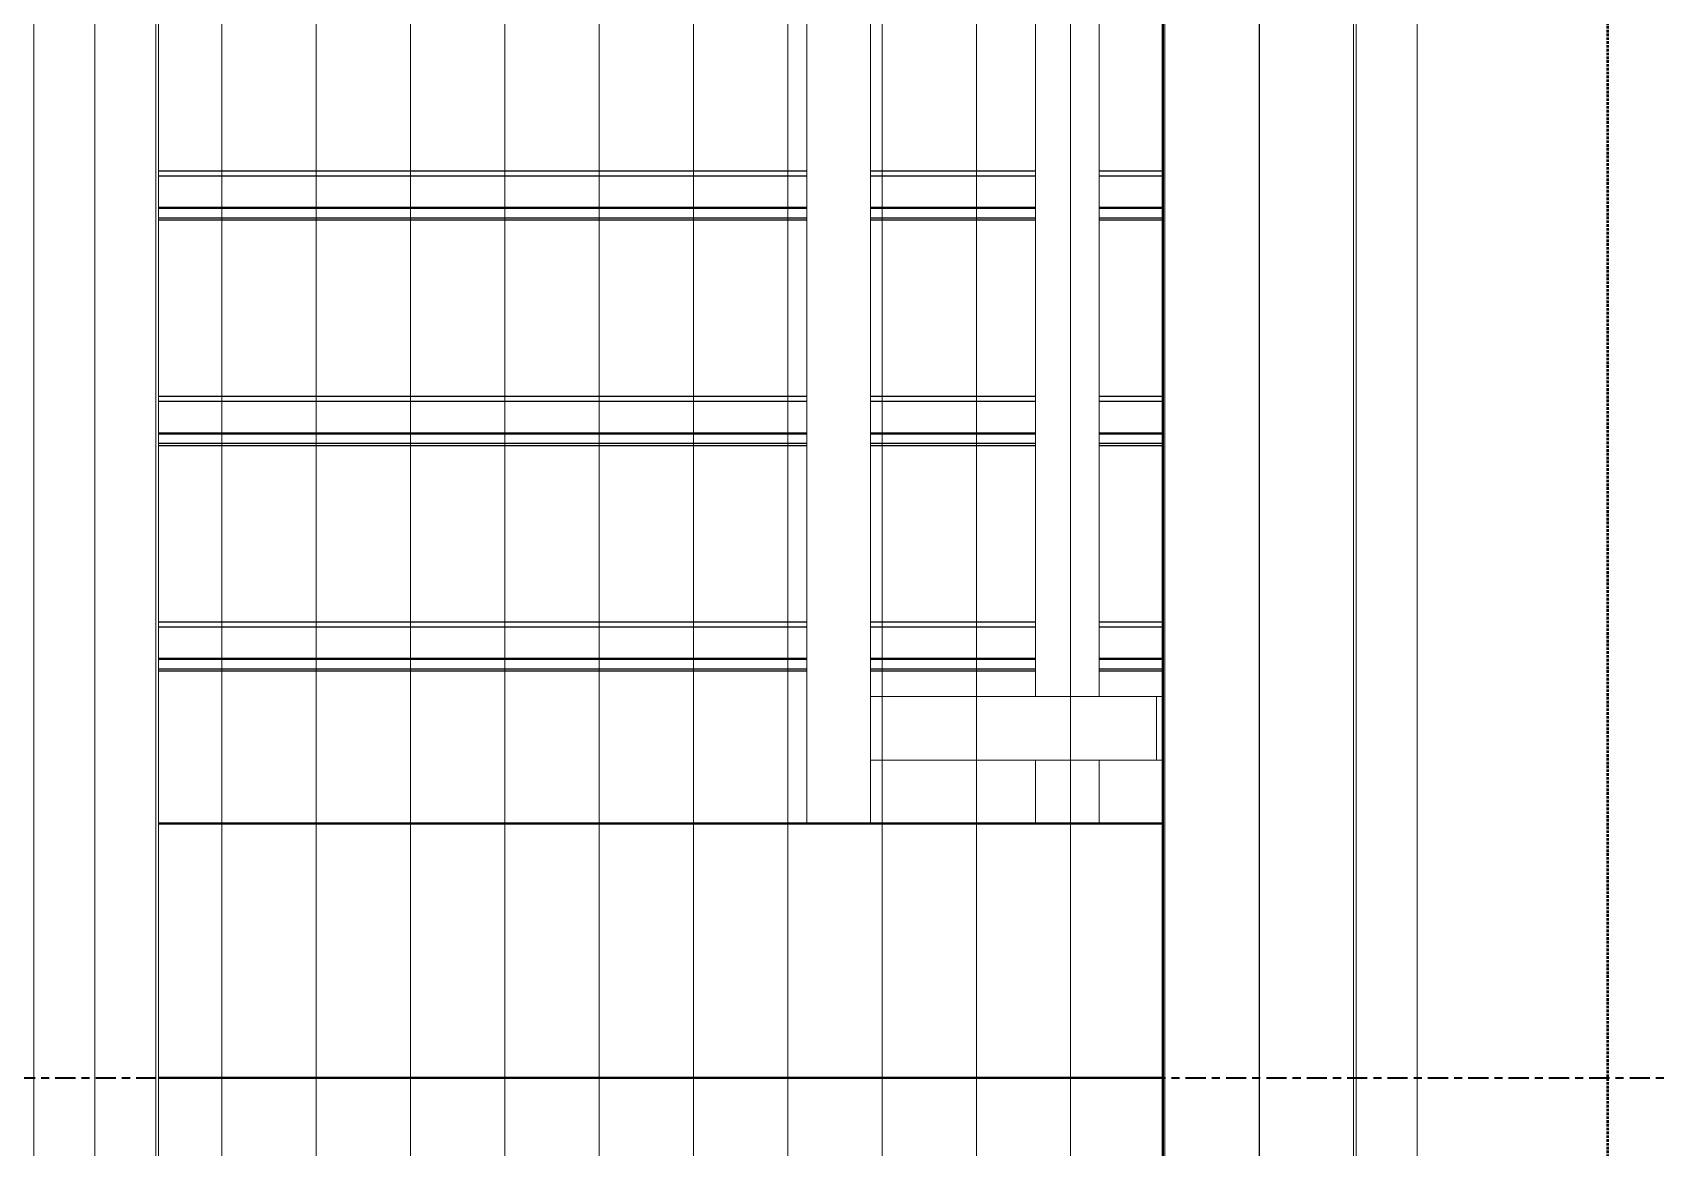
# Model space of a CAD drawing. Header units: millimetres. Extents: x -153298 to 620751, y -313239 to 250031.
# Drawn here: x 82286 to 83564, y -218200 to -217323 of the extents above; entities that cross this region are included whole.
import ezdxf

# ---------------------------------------------------------------- set-up
doc = ezdxf.new("R2010")
doc.units = ezdxf.units.MM
doc.linetypes.add('Centre', pattern=[31.75, 6.35, -4.7625, 15.875, -4.7625])
doc.linetypes.add('DPA_Hidden 50', pattern=[3, 2, -1])
for name, color, linetype, lineweight in [('A-DETL-GENF', 7, 'Continuous', 35), ('A-FLOR-E', 7, 'Continuous', 35), ('A-FLOR-HRAL', 7, 'Continuous', 25), ('A-FLOR-LEVL', 7, 'Continuous', 35), ('A-GENM', 7, 'Continuous', 9), ('A-GLAZ-CURT', 7, 'Continuous', 9), ('I-WALL-E', 7, 'Continuous', 35), ('S-STRS-E', 7, 'Continuous', 25), ('WALL-E', 7, 'Continuous', 35)]:
    doc.layers.add(name, color=color, linetype=linetype, lineweight=lineweight)

# ---------------------------------------------------------------- blocks, each defined once
blk = doc.blocks.new('DPA_GM-Cage Ladder - H6000 with Protection Ring-8200624-2150-01 ENTRANCE 1 ELEVATION 4')
at = {"layer": 'A-GENM', "color": 7}
for p, q in [((15592, 109950), (15592, 113895.1)), ((15592, 109950), (15592, 113895.1)), ((15592, 113895.1), (15592, 109950)), ((15592, 113895.1), (15592, 109950)), ((15542, 109950), (15542, 112750)), ((15542, 112750), (15542, 109950)), ((15542, 109950), (15542, 112750)), ((15542, 112750), (15542, 109950)), ((15592, 110050), (15592, 110000)), ((15592, 110000), (15592, 110050)), ((15817, 110050), (15592, 110050)), ((15592, 110050), (15822, 110050)), ((15592, 110050), (15592, 110000)), ((15592, 110000), (15592, 110050)), ((15592, 110050), (15817, 110050)), ((15822, 110050), (15592, 110050)), ((15817, 110050), (15817, 110000)), ((15822, 110050), (15817, 110050)), ((15817, 110000), (15817, 110050)), ((15817, 110050), (15822, 110050)), ((15822, 110000), (15822, 110050)), ((15822, 110050), (15822, 110000)), ((15822, 110050), (15822, 110000)), ((15822, 110000), (15822, 110050)), ((15822, 110000), (15592, 110000)), ((15592, 110000), (15817, 110000)), ((15592, 110000), (15822, 110000)), ((15817, 110000), (15592, 110000)), ((15817, 110000), (15822, 110000)), ((15822, 110000), (15817, 110000)), ((15492, 109750), (15642, 109750)), ((15642, 109750), (15492, 109750)), ((15492, 109750), (15642, 109750)), ((15642, 109750), (15492, 109750)), ((15542, 109750), (15592, 109750)), ((15592, 109750), (15542, 109750)), ((15542, 109750), (15592, 109750)), ((15592, 109750), (15542, 109750))]:
    blk.add_line(p, q, dxfattribs=at)
blk = doc.blocks.new('DPA_CP_Entrance Louver Grill Vertical Z - Louver Grill Vertical Z-18399351-2150-01 ENTRANCE 1 ELEVATION 4')
at = {"layer": 'A-GLAZ-CURT', "color": 7}
for p, q in [((14982, 113945.1), (14982, 107845.9)), ((14982, 113945.1), (14982, 107845.9)), ((14982, 107845.9), (14982, 113945.1)), ((14982, 107845.9), (14982, 113945.1)), ((15030, 107845.9), (15030, 113945.1)), ((15030, 107845.9), (15030, 113945.1)), ((15032, 107845.9), (15032, 113945.1)), ((15032, 113945.1), (15032, 107845.9)), ((15972, 105550), (15972, 113945.1)), ((15972, 113945.1), (15972, 105550)), ((15974, 113945.1), (15974, 105550)), ((15974, 113945.1), (15974, 105550)), ((16022, 105550), (16022, 113945.1)), ((16022, 113945.1), (16022, 105550)), ((16022, 113945.1), (16022, 105550)), ((15032, 107845.9), (15032, 113895.1)), ((15032, 113895.1), (15032, 107845.9)), ((15972, 113895.1), (15972, 105610))]:
    blk.add_line(p, q, dxfattribs=at)
blk = doc.blocks.new('GM_Louver Grill Vertical Z - Z Profile-V278-2150-01 ENTRANCE 1 ELEVATION 4')
at = {"layer": 'A-GENM', "color": 7}
blk.add_line((15156.2, 107845.9), (15156.2, 113945.1), dxfattribs=at)
blk = doc.blocks.new('GM_Louver Grill Vertical Z - Z Profile-V279-2150-01 ENTRANCE 1 ELEVATION 4')
at = {"layer": 'A-GENM', "color": 7}
blk.add_line((15823.7, 107675), (15823.7, 113945.1), dxfattribs=at)
blk = doc.blocks.new('GM_Louver Grill Vertical Z - Z Profile-V280-2150-01 ENTRANCE 1 ELEVATION 4')
at = {"layer": 'A-GENM', "color": 7}
blk.add_line((15972, 105550), (15972, 113945.1), dxfattribs=at)
blk = doc.blocks.new('DPA_CP_Entrance Louver Grill Vertical Z - Louver Grill Vertical Z-V281-2150-01 ENTRANCE 1 ELEVATION 4')
at = {"layer": 'A-GLAZ-CURT', "color": 7}
for p, q in [((14934, 113945.1), (14934, 107845.9)), ((14934, 113945.1), (14934, 107845.9)), ((14982, 107845.9), (14982, 113945.1)), ((14982, 113945.1), (14982, 107845.9)), ((14982, 113945.1), (14982, 107845.9)), ((14982, 113945.1), (14982, 107845.9))]:
    blk.add_line(p, q, dxfattribs=at)
blk = doc.blocks.new('Railing - Post_50mm-V275-2150-01 ENTRANCE 1 ELEVATION 4')
at = {"layer": 'A-FLOR-HRAL', "color": 7, "lineweight": 9}
for p, q in [((14772, 111169.4), (14772, 112044.4)), ((14822, 112044.4), (14822, 111169.4))]:
    blk.add_line(p, q, dxfattribs=at)
blk = doc.blocks.new('Railing - Post_50mm-V283-2150-01 ENTRANCE 1 ELEVATION 4')
at = {"layer": 'A-FLOR-HRAL', "color": 7, "lineweight": 9}
for p, q in [((15722, 110050), (15722, 110625)), ((15772, 110624.5), (15772, 110050)), ((15722, 109950), (15722, 110000)), ((15772, 110000), (15772, 109950)), ((15722, 109750), (15772, 109750)), ((15772, 109750), (15722, 109750))]:
    blk.add_line(p, q, dxfattribs=at)
blk = doc.blocks.new('Railing - Railing-15918288-2150-01 ENTRANCE 1 ELEVATION 4')
at = {"layer": 'A-FLOR-HRAL', "color": 7, "lineweight": 9}
for p, q in [((15722, 111234.4), (15722, 110050)), ((15772, 110050), (15772, 111234.4)), ((15722, 110000), (15722, 109950)), ((15772, 109950), (15772, 110000))]:
    blk.add_line(p, q, dxfattribs=at)
at = {"color": 7}
for name, p in [('Railing - Post_50mm-V275-2150-01 ENTRANCE 1 ELEVATION 4', (950, 0)), ('Railing - Post_50mm-V275-2150-01 ENTRANCE 1 ELEVATION 4', (950, 0)), ('Railing - Post_50mm-V283-2150-01 ENTRANCE 1 ELEVATION 4', (0, 0)), ('Railing - Post_50mm-V283-2150-01 ENTRANCE 1 ELEVATION 4', (0, 0))]:
    blk.add_blockref(name, p, dxfattribs=at)
blk = doc.blocks.new('DPA_AN_Callout - DPA_AN_Callout-15529985-2150-01 ENTRANCE 1 ELEVATION 4')
at = {"layer": 'A-DETL-GENF', "color": 7, "linetype": 'DPA_Hidden 50', "lineweight": 50}
blk.add_line((16171.7, 113628.6), (16171.7, 109260.1), dxfattribs=at)

msp = doc.modelspace()

# ---------------------------------------------------------------- linework, layer by layer
at = {"color": 7}
msp.add_lwpolyline([(80254.6466, -213950.0775), (83250.4799, -213950.0775), (83250.4799, -220220.1981), (80254.6466, -220220.1981)], close=True, dxfattribs=at)
at = {"layer": 'A-FLOR-E', "color": 7}
for p, q in [((83174.6466, -218145.1981), (82384.6466, -218145.1981)), ((82384.6466, -218145.1981), (83174.6466, -218145.1981))]:
    msp.add_line(p, q, dxfattribs=at)
at = {"layer": 'A-FLOR-LEVL', "color": 7, "linetype": 'Centre'}
msp.add_line((60861.2198, -218145.1981), (103364.1634, -218145.1981), dxfattribs=at)
at = {"layer": 'I-WALL-E', "color": 7}
for p, q in [((83174.6466, -214000.0775), (83174.6466, -220220.1981)), ((83174.6466, -220220.1981), (83174.6466, -214000.0775))]:
    msp.add_line(p, q, dxfattribs=at)
at = {"layer": 'S-STRS-E', "color": 7}
for p, q in [((83174.6466, -217293.0586), (83174.6466, -217431.4986)), ((82384.6466, -217431.4986), (82894.6466, -217431.4986)), ((82384.6466, -217435.4865), (82894.6466, -217435.4865)), ((82384.6466, -217435.4865), (82894.6466, -217435.4865)), ((82384.6466, -217435.4865), (82894.6466, -217435.4865)), ((82384.6466, -217435.4865), (82894.6466, -217435.4865)), ((82384.6466, -217435.4865), (82894.6466, -217435.4865)), ((82384.6466, -217435.4865), (82894.6466, -217435.4865)), ((82384.6466, -217435.4865), (82894.6466, -217435.4865)), ((82944.6466, -217431.4986), (83074.6466, -217431.4986)), ((82944.6466, -217435.4865), (83074.6466, -217435.4865)), ((82944.6466, -217435.4865), (83074.6466, -217435.4865)), ((82944.6466, -217435.4865), (83074.6466, -217435.4865)), ((82944.6466, -217435.4865), (83074.6466, -217435.4865)), ((82944.6466, -217435.4865), (83074.6466, -217435.4865)), ((82944.6466, -217435.4865), (83074.6466, -217435.4865)), ((82944.6466, -217435.4865), (83074.6466, -217435.4865)), ((83124.6466, -217431.4986), (83174.6466, -217431.4986)), ((83124.6466, -217435.4865), (83174.6466, -217435.4865)), ((83124.6466, -217435.4865), (83174.6466, -217435.4865)), ((83124.6466, -217435.4865), (83174.6466, -217435.4865)), ((83124.6466, -217435.4865), (83174.6466, -217435.4865)), ((83124.6466, -217435.4865), (83174.6466, -217435.4865)), ((83124.6466, -217435.4865), (83174.6466, -217435.4865)), ((83124.6466, -217435.4865), (83174.6466, -217435.4865)), ((83174.6466, -217435.4865), (83174.6466, -217440.9865)), ((83174.6466, -217435.4865), (83174.6466, -217437.9865)), ((83174.6466, -217435.4865), (83174.6466, -217437.9865)), ((83174.6466, -217435.4865), (83174.6466, -217437.9865)), ((83174.6466, -217435.4865), (83174.6466, -217437.9865)), ((83174.6466, -217435.4865), (83174.6466, -217437.9865)), ((83174.6466, -217435.4865), (83174.6466, -217460.4865)), ((83174.6466, -217440.4865), (83174.6466, -217450.4865)), ((83174.6466, -217440.9865), (83174.6466, -217449.9865)), ((83174.6466, -217440.9865), (83174.6466, -217460.9865)), ((83174.6466, -217449.9865), (83174.6466, -217453.4865)), ((83174.6466, -217450.4865), (83174.6466, -217452.9865)), ((82894.6466, -217460.4865), (82384.6466, -217460.4865)), ((82384.6466, -217460.9865), (82894.6466, -217460.9865)), ((82384.6466, -217460.9865), (82894.6466, -217460.9865)), ((83074.6466, -217460.4865), (82944.6466, -217460.4865)), ((82944.6466, -217460.9865), (83074.6466, -217460.9865)), ((82944.6466, -217460.9865), (83074.6466, -217460.9865)), ((83174.6466, -217460.4865), (83124.6466, -217460.4865)), ((83124.6466, -217460.9865), (83174.6466, -217460.9865)), ((83124.6466, -217460.9865), (83174.6466, -217460.9865)), ((83174.6466, -217460.9865), (83174.6466, -217468.4865)), ((82384.6466, -217468.4865), (82894.6466, -217468.4865)), ((82894.6466, -217470.4865), (82384.6466, -217470.4865)), ((82894.6466, -217470.4865), (82384.6466, -217470.4865)), ((82944.6466, -217468.4865), (83074.6466, -217468.4865)), ((83074.6466, -217470.4865), (82944.6466, -217470.4865)), ((83074.6466, -217470.4865), (82944.6466, -217470.4865)), ((83124.6466, -217468.4865), (83174.6466, -217468.4865)), ((83174.6466, -217470.4865), (83124.6466, -217470.4865)), ((83174.6466, -217470.4865), (83124.6466, -217470.4865)), ((83174.6466, -217468.4865), (83174.6466, -217470.4865)), ((83174.6466, -217470.4865), (83174.6466, -217608.9265)), ((82384.6466, -217608.9265), (82894.6466, -217608.9265)), ((82384.6466, -217612.9144), (82894.6466, -217612.9144)), ((82384.6466, -217612.9144), (82894.6466, -217612.9144)), ((82384.6466, -217612.9144), (82894.6466, -217612.9144)), ((82384.6466, -217612.9144), (82894.6466, -217612.9144)), ((82384.6466, -217612.9144), (82894.6466, -217612.9144)), ((82384.6466, -217612.9144), (82894.6466, -217612.9144)), ((82384.6466, -217612.9144), (82894.6466, -217612.9144)), ((82944.6466, -217608.9265), (83074.6466, -217608.9265)), ((82944.6466, -217612.9144), (83074.6466, -217612.9144)), ((82944.6466, -217612.9144), (83074.6466, -217612.9144)), ((82944.6466, -217612.9144), (83074.6466, -217612.9144)), ((82944.6466, -217612.9144), (83074.6466, -217612.9144)), ((82944.6466, -217612.9144), (83074.6466, -217612.9144)), ((82944.6466, -217612.9144), (83074.6466, -217612.9144)), ((82944.6466, -217612.9144), (83074.6466, -217612.9144)), ((83124.6466, -217608.9265), (83174.6466, -217608.9265)), ((83124.6466, -217612.9144), (83174.6466, -217612.9144)), ((83124.6466, -217612.9144), (83174.6466, -217612.9144)), ((83124.6466, -217612.9144), (83174.6466, -217612.9144)), ((83124.6466, -217612.9144), (83174.6466, -217612.9144)), ((83124.6466, -217612.9144), (83174.6466, -217612.9144)), ((83124.6466, -217612.9144), (83174.6466, -217612.9144)), ((83124.6466, -217612.9144), (83174.6466, -217612.9144)), ((83174.6466, -217612.9144), (83174.6466, -217618.4144)), ((83174.6466, -217612.9144), (83174.6466, -217615.4144)), ((83174.6466, -217612.9144), (83174.6466, -217615.4144)), ((83174.6466, -217612.9144), (83174.6466, -217615.4144)), ((83174.6466, -217612.9144), (83174.6466, -217615.4144)), ((83174.6466, -217612.9144), (83174.6466, -217615.4144)), ((83174.6466, -217612.9144), (83174.6466, -217637.9144)), ((83174.6466, -217617.9144), (83174.6466, -217627.9144)), ((83174.6466, -217618.4144), (83174.6466, -217627.4144)), ((83174.6466, -217618.4144), (83174.6466, -217638.4144)), ((83174.6466, -217627.4144), (83174.6466, -217630.9144)), ((83174.6466, -217627.9144), (83174.6466, -217630.4144)), ((82894.6466, -217637.9144), (82384.6466, -217637.9144)), ((82384.6466, -217638.4144), (82894.6466, -217638.4144)), ((82384.6466, -217638.4144), (82894.6466, -217638.4144)), ((83074.6466, -217637.9144), (82944.6466, -217637.9144)), ((82944.6466, -217638.4144), (83074.6466, -217638.4144)), ((82944.6466, -217638.4144), (83074.6466, -217638.4144)), ((83174.6466, -217637.9144), (83124.6466, -217637.9144)), ((83124.6466, -217638.4144), (83174.6466, -217638.4144)), ((83124.6466, -217638.4144), (83174.6466, -217638.4144)), ((83174.6466, -217638.4144), (83174.6466, -217645.9144)), ((82384.6466, -217645.9144), (82894.6466, -217645.9144)), ((82894.6466, -217647.9144), (82384.6466, -217647.9144)), ((82894.6466, -217647.9144), (82384.6466, -217647.9144)), ((82944.6466, -217645.9144), (83074.6466, -217645.9144)), ((83074.6466, -217647.9144), (82944.6466, -217647.9144)), ((83074.6466, -217647.9144), (82944.6466, -217647.9144)), ((83124.6466, -217645.9144), (83174.6466, -217645.9144)), ((83174.6466, -217647.9144), (83124.6466, -217647.9144)), ((83174.6466, -217647.9144), (83124.6466, -217647.9144)), ((83174.6466, -217645.9144), (83174.6466, -217647.9144)), ((83174.6466, -217647.9144), (83174.6466, -217786.3544)), ((82384.6466, -217786.3544), (82894.6466, -217786.3544)), ((82384.6466, -217790.3423), (82894.6466, -217790.3423)), ((82384.6466, -217790.3423), (82894.6466, -217790.3423)), ((82384.6466, -217790.3423), (82894.6466, -217790.3423)), ((82384.6466, -217790.3423), (82894.6466, -217790.3423)), ((82384.6466, -217790.3423), (82894.6466, -217790.3423)), ((82384.6466, -217790.3423), (82894.6466, -217790.3423)), ((82384.6466, -217790.3423), (82894.6466, -217790.3423)), ((82944.6466, -217786.3544), (83074.6466, -217786.3544)), ((82944.6466, -217790.3423), (83074.6466, -217790.3423)), ((82944.6466, -217790.3423), (83074.6466, -217790.3423)), ((82944.6466, -217790.3423), (83074.6466, -217790.3423)), ((82944.6466, -217790.3423), (83074.6466, -217790.3423)), ((82944.6466, -217790.3423), (83074.6466, -217790.3423)), ((82944.6466, -217790.3423), (83074.6466, -217790.3423)), ((82944.6466, -217790.3423), (83074.6466, -217790.3423)), ((83124.6466, -217786.3544), (83174.6466, -217786.3544)), ((83124.6466, -217790.3423), (83174.6466, -217790.3423)), ((83124.6466, -217790.3423), (83174.6466, -217790.3423)), ((83124.6466, -217790.3423), (83174.6466, -217790.3423)), ((83124.6466, -217790.3423), (83174.6466, -217790.3423)), ((83124.6466, -217790.3423), (83174.6466, -217790.3423)), ((83124.6466, -217790.3423), (83174.6466, -217790.3423)), ((83124.6466, -217790.3423), (83174.6466, -217790.3423)), ((83174.6466, -217790.3423), (83174.6466, -217795.8423)), ((83174.6466, -217790.3423), (83174.6466, -217792.8423)), ((83174.6466, -217790.3423), (83174.6466, -217792.8423)), ((83174.6466, -217790.3423), (83174.6466, -217792.8423)), ((83174.6466, -217790.3423), (83174.6466, -217792.8423)), ((83174.6466, -217790.3423), (83174.6466, -217792.8423)), ((83174.6466, -217790.3423), (83174.6466, -217815.3423)), ((83174.6466, -217795.3423), (83174.6466, -217805.3423)), ((83174.6466, -217795.8423), (83174.6466, -217804.8423)), ((83174.6466, -217795.8423), (83174.6466, -217815.8423)), ((83174.6466, -217804.8423), (83174.6466, -217808.3423)), ((83174.6466, -217805.3423), (83174.6466, -217807.8423)), ((82894.6466, -217815.3423), (82384.6466, -217815.3423)), ((82384.6466, -217815.8423), (82894.6466, -217815.8423)), ((82384.6466, -217815.8423), (82894.6466, -217815.8423)), ((82384.6466, -217823.3423), (82894.6466, -217823.3423)), ((83074.6466, -217815.3423), (82944.6466, -217815.3423)), ((82944.6466, -217815.8423), (83074.6466, -217815.8423)), ((82944.6466, -217815.8423), (83074.6466, -217815.8423)), ((82944.6466, -217823.3423), (83074.6466, -217823.3423)), ((83174.6466, -217815.3423), (83124.6466, -217815.3423)), ((83124.6466, -217815.8423), (83174.6466, -217815.8423)), ((83124.6466, -217815.8423), (83174.6466, -217815.8423)), ((83124.6466, -217823.3423), (83174.6466, -217823.3423)), ((83174.6466, -217815.8423), (83174.6466, -217823.3423)), ((83174.6466, -217823.3423), (83174.6466, -217825.3423)), ((82894.6466, -217825.3423), (82384.6466, -217825.3423)), ((82894.6466, -217825.3423), (82384.6466, -217825.3423)), ((83074.6466, -217825.3423), (82944.6466, -217825.3423)), ((83074.6466, -217825.3423), (82944.6466, -217825.3423)), ((83174.6466, -217825.3423), (83124.6466, -217825.3423)), ((83174.6466, -217825.3423), (83124.6466, -217825.3423)), ((83174.6466, -217825.3423), (83174.6466, -217945.1981))]:
    msp.add_line(p, q, dxfattribs=at)
at = {"layer": 'WALL-E', "color": 7}
for p, q in [((83174.6466, -217945.1981), (82384.6466, -217945.1981)), ((82384.6466, -217945.1981), (83174.6466, -217945.1981)), ((82384.6466, -218145.1981), (83174.6466, -218145.1981)), ((83174.6466, -218145.1981), (82384.6466, -218145.1981))]:
    msp.add_line(p, q, dxfattribs=at)

# ---------------------------------------------------------------- block references
at = {"layer": 'A-DETL-GENF', "color": 7}
msp.add_blockref('DPA_AN_Callout - DPA_AN_Callout-15529985-2150-01 ENTRANCE 1 ELEVATION 4', (67352.626, -327895.1981), dxfattribs=at)
at = {"layer": 'A-FLOR-HRAL', "color": 7, "lineweight": 9}
msp.add_blockref('Railing - Railing-15918288-2150-01 ENTRANCE 1 ELEVATION 4', (67352.626, -327895.1981), dxfattribs=at)
at = {"layer": 'A-GENM', "color": 7}
for name, p in [('DPA_GM-Cage Ladder - H6000 with Protection Ring-8200624-2150-01 ENTRANCE 1 ELEVATION 4', (67352.626, -327895.1981)), ('GM_Louver Grill Vertical Z - Z Profile-V278-2150-01 ENTRANCE 1 ELEVATION 4', (67278.4593, -327895.1981)), ('GM_Louver Grill Vertical Z - Z Profile-V278-2150-01 ENTRANCE 1 ELEVATION 4', (67352.626, -327895.1981)), ('GM_Louver Grill Vertical Z - Z Profile-V278-2150-01 ENTRANCE 1 ELEVATION 4', (67426.7927, -327895.1981)), ('GM_Louver Grill Vertical Z - Z Profile-V278-2150-01 ENTRANCE 1 ELEVATION 4', (67500.9593, -327895.1981)), ('GM_Louver Grill Vertical Z - Z Profile-V278-2150-01 ENTRANCE 1 ELEVATION 4', (67575.126, -327895.1981)), ('GM_Louver Grill Vertical Z - Z Profile-V278-2150-01 ENTRANCE 1 ELEVATION 4', (67649.2927, -327895.1981)), ('GM_Louver Grill Vertical Z - Z Profile-V278-2150-01 ENTRANCE 1 ELEVATION 4', (67723.4593, -327895.1981)), ('GM_Louver Grill Vertical Z - Z Profile-V278-2150-01 ENTRANCE 1 ELEVATION 4', (67797.626, -327895.1981)), ('GM_Louver Grill Vertical Z - Z Profile-V278-2150-01 ENTRANCE 1 ELEVATION 4', (67871.7927, -327895.1981)), ('GM_Louver Grill Vertical Z - Z Profile-V278-2150-01 ENTRANCE 1 ELEVATION 4', (67945.9593, -327895.1981)), ('GM_Louver Grill Vertical Z - Z Profile-V279-2150-01 ENTRANCE 1 ELEVATION 4', (67352.626, -327895.1981)), ('GM_Louver Grill Vertical Z - Z Profile-V279-2150-01 ENTRANCE 1 ELEVATION 4', (67426.7927, -327895.1981)), ('GM_Louver Grill Vertical Z - Z Profile-V280-2150-01 ENTRANCE 1 ELEVATION 4', (67352.626, -327895.1981))]:
    msp.add_blockref(name, p, dxfattribs=at)
at = {"layer": 'A-GLAZ-CURT', "color": 7}
for name in ['DPA_CP_Entrance Louver Grill Vertical Z - Louver Grill Vertical Z-V281-2150-01 ENTRANCE 1 ELEVATION 4', 'DPA_CP_Entrance Louver Grill Vertical Z - Louver Grill Vertical Z-18399351-2150-01 ENTRANCE 1 ELEVATION 4']:
    msp.add_blockref(name, (67352.626, -327895.1981), dxfattribs=at)

doc.saveas('drawing.dxf')
